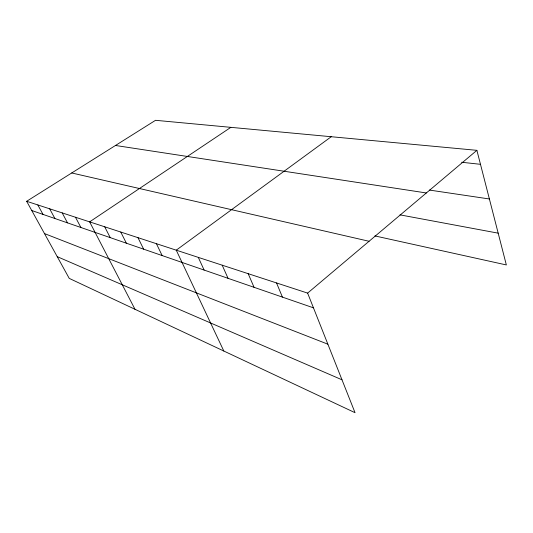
<?xml version="1.0" encoding="UTF-8"?>
<svg xmlns="http://www.w3.org/2000/svg" width="533" height="533" viewBox="0 0 533 533"><rect width="100%" height="100%" fill="white"/><g stroke="black" fill="none" stroke-linecap="round" stroke-linejoin="round"><path stroke-width="0.8" d="M476.888 150.333L155.543 120.305L26.65 201.287L307.621 293.103L476.888 150.333L506.35 264.941L374.892 235.919M331.246 136.728L176.25 250.17L223.82 351.027M230.856 127.34L89.631 221.868L135.002 309.293M461.618 162.252L480.48 164.317M429.378 190.061L489.394 198.976M115.481 145.476L426.347 192.966M399.99 214.859L498.182 233.161M71.735 172.965L369.069 241.276M31.74 210.508L313.464 307.834M44.486 233.581L327.875 344.185M57.224 256.646L341.993 379.796M26.65 201.287L69.23 278.379L355.038 412.695L307.621 293.103M37.836 204.945L43 214.399M49.662 208.809L54.906 218.51M62.194 212.9L67.511 222.867M75.493 217.251L80.883 227.484M104.695 226.791L110.231 237.625M120.771 232.048L126.374 243.201M137.974 237.665L143.643 249.164M156.416 243.694L162.145 255.56M198.296 257.379L204.126 270.064M222.194 265.187L228.051 278.326M248.178 273.676L254.054 287.314M276.54 282.943L282.417 297.108"/></g></svg>
